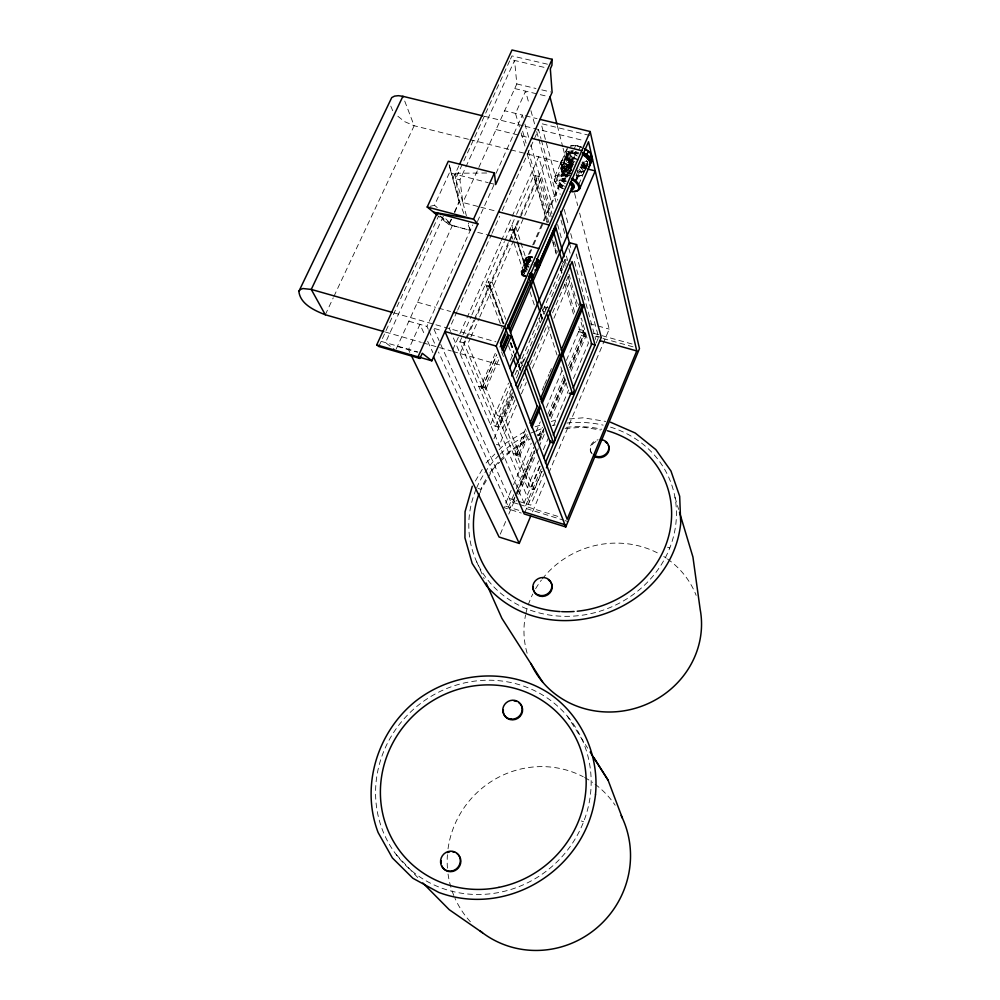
<?xml version="1.0" encoding="UTF-8"?>
<svg xmlns="http://www.w3.org/2000/svg" width="1000" height="1000" viewBox="0 0 1000 1000"><rect width="100%" height="100%" fill="white"/><g stroke="black" fill="none" stroke-linecap="round" stroke-linejoin="round"><path stroke-width="0.75" stroke-dasharray="5 3.75" d="M480.125 492.65L480.95 489.725L487.25 479.062M572.525 166.988A7.525 3.675 24.8 0 1 568.6 160.837L572.05 150.488A8.525 4.213 24.8 0 0 574.987 155.425M523.763 275.038A6.65 2.812 24.4 0 1 521.25 271L525.037 261.637M532.525 511.788L545.2 481.575M548.825 472.95L609.225 329.1L579.625 213.05M541.812 471.4L534.1 489.712L527.375 487.65L538.663 460.913M543.413 449.663L548.175 438.413M553.6 425.562L568.663 389.888M573.45 378.562L588.413 343.125L581.388 318.175M524.062 503.05L539.763 465.838M540.237 466.15L530.725 488.688L501.075 416.587L511.375 392.775M541.225 468.925L525.462 506.325L451.225 332.912M524.763 512.625L542.212 471.175M596.175 343.013L598.6 337.262L575.988 253.162M518.188 501.225L530.763 505.125L544.025 473.6M508.512 507.1L513.825 494.588M516.25 488.85L533.888 447.287M534.487 445.85L536.312 441.55M538.75 435.812L542.4 427.212M547.875 414.312L564.288 375.613M568.538 365.575L583.425 330.513M514.4 497.925L509.538 509.387L438.5 351.987M516.825 492.2L534.425 450.675M538.675 440.65L543.525 429.2M548.987 416.312L564.775 379.075M569.625 367.625L584.2 333.25L580.025 318.538M514.987 497L513.775 499.85L515.225 503.137L516.438 500.262M515.588 495.562L534.35 451.3M539.188 439.888L544.038 428.462M549.475 415.613L565.212 378.488M570.05 367.062L584.575 332.8L580.188 331.575M500.288 534.163L506.35 519.837M508.775 514.113L514.837 499.787M517.275 494.062L534.862 452.537M539.712 441.075L543.962 431.05M550.025 416.737L566.413 378.075M570.05 369.475L586.438 330.812M518.862 494.525L535.875 454.35M536.475 452.912L538.3 448.612M538.913 447.175L544.987 432.825M551.062 418.475L566.25 382.612M571.1 371.125L585.688 336.7L584.575 332.8M525.625 428.925L515.2 453.35L516.013 455.325L519.575 456.4L518.763 454.425L527.263 434.487M519.575 456.4L528.125 436.312M511.138 490.438L503.837 507.6L521.263 513.05M513.562 484.725L531.188 443.25M536.05 431.8L540.3 421.8M546.388 407.488L562.788 368.875M566.438 360.3L578.587 331.7L577.8 328.95L586.312 331.312M542.188 390.138L544.025 385.825M544.637 384.387L548.938 374.325M549.55 372.887L551.388 368.587M578.375 305.363L579.6 302.488M516.013 455.325L526.413 430.95M516.675 454.513L526.375 431.775M516.475 405.275L499.3 445.2L496.425 444.325M521.388 393.862L526.287 382.45M532.425 368.2L550.212 326.838M553.9 318.288L571.075 278.363M511.5 389.438L495.588 426.262L459.862 341.775L462.4 336.087M516.4 378.1L539.913 323.713M540.525 322.275L544.825 312.35M545.438 310.925L548.5 303.837M551.562 296.737L561.987 272.625L560.7 268.175M512.638 392.7L497.875 426.887L530.763 505.125M493.975 438.762L512.4 396.05M512.638 396.15L499.175 427.337L463.8 342.9L465.062 340.062M534.1 489.712L504.738 417.675L513.812 396.65M515 400.037L502.775 428.413L490.513 424.688L508.525 383.125M519.9 388.688L524.175 378.75M530.35 364.438L547.038 325.7M552.55 312.887L569.075 274.525M511.35 383.312L497.425 415.513L504.738 417.675M514.987 374.913L564.875 259.613L570.65 261.15M548.425 307.938L544.738 306.925L542.938 311.1L545.388 311.775M521.75 363.85L523.587 359.6L527.3 360.662M583.538 173.038L585.35 168.875M578.763 184.462L587.575 164.237A11.375 5.575 24.8 0 1 580.125 167M587.263 166.15L585.5 170.175A11.787 5.75 24.8 0 0 582.112 162.625M510.375 360.288L513.95 352.062M498.7 359.825L485.675 389.663L481.863 388.537L480.887 386.225L496.45 350.662M481.863 388.537L496.763 354.475M482.475 387.475L496.562 355.275M576.138 175.2L577.913 171.137M485.675 389.663L484.712 387.35L497.775 357.45M575.363 180.55L578.3 173.812A4.112 1.988 24.7 0 1 576.112 175.275M575.275 181.287L578.225 174.55M581.013 165.162A13.8 6.8 24.8 0 0 582.475 165.425L583.888 162.2L587.438 161.425A12.988 6.425 24.8 0 1 584.75 161.438M576.663 179.013L579.012 173.612A4.125 2 24.7 0 0 578.562 170.375M576.388 180.987L579.913 172.9M567.1 156.888L568.525 153.663L567.188 148.338L565.75 151.575L567.1 156.888A13.8 6.8 24.8 0 0 569.95 159.85L573.8 162.463A13 6.388 24.8 0 1 568.438 150.238M561.237 175.338L564.788 167.262M559.012 181.275L559.6 179.925M562.1 174.613L565.662 166.525L568.088 170.863L564.538 178.925A4.125 1.975 24.8 0 1 561.45 176.537A4.125 1.975 24.8 0 1 562.1 174.613L564.538 178.925M530.087 261.137A7.025 3.013 24.4 0 0 524.75 262.1A7.025 3.013 24.4 0 0 528.837 266.913L526.138 264.962A7.862 3.375 24.4 0 1 525.575 264.438L524.412 260.825L525.887 257.462A7.862 3.388 24.5 0 1 526.188 257.15L531.912 256.95A7.025 3.025 24.5 0 0 526.812 257.425A7.025 3.025 24.5 0 0 528.638 261.4M567.925 176.35C561.675 176.887 561.388 172.963 564.812 168.8L568.2 167.45L571.413 168.75M524.412 260.825A7.862 3.375 24.4 0 1 524.7 260.512L526.188 257.15M562.85 173.663L566.413 165.562M562.8 174.4L566.35 166.312A4.125 2 24.8 0 1 567.9 164.8A4.125 2 24.8 0 1 571.825 165.925L568.263 174.037L562.8 174.4A4.138 1.988 24.8 0 1 564.338 172.9A4.138 1.988 24.8 0 1 568.263 174.037M574.2 148.85L575.625 145.588A13.8 6.812 24.8 0 1 580.175 146.713L581.337 147.125A12.988 6.425 24.8 0 0 570.212 146.213M529.55 261.85A6.612 2.85 24.5 0 1 527.062 257.787L532.062 246.412M532.688 244.988L542.688 222.225M543.312 220.8L560.2 182.4A6.525 3.1 24.7 0 1 565.15 181.55M568.525 153.663A13.8 6.812 24.8 0 0 571.375 156.625L569.95 159.85L571.862 161.275M566.438 181.762A4.037 1.938 24.8 0 1 562.65 178.325L566.2 170.263L571.875 174.05M531.1 261.312A5.75 2.487 24.5 0 1 528.138 257.488L533.125 246.163M533.737 244.737L543.7 222.075M544.325 220.662L562.362 179.575A5.675 2.712 24.7 0 1 566.763 178.637M525.575 264.438L527.05 261.087L525.887 257.462M570.675 162.562L574.788 153.188M522.962 271.363L526.325 263.7M527.05 261.087A7.862 3.388 24.5 0 0 527.612 261.613L526.138 264.962L529.025 267.013M526.462 264.4L528.913 258.837M524.125 270.938L526.138 266.363M526.638 264.9L527.075 263.9M527.337 263.363L529.837 257.65M569.1 168.212L575.875 152.775M529.7 260.188L531.175 256.825A7.862 3.388 24.5 0 1 532.038 257.05L530.562 260.425A7.862 3.375 24.4 0 0 529.7 260.188L524.7 260.512M568.587 172.213L569.175 170.875M578.75 149.975L580.175 146.713L582.375 147.562M569.188 174.112L572.75 165.987M554.738 176.737L565.125 153.175M570.513 169.075A11.787 5.75 24.8 0 1 564.425 159.7L566.763 154.362A11.775 5.775 24.8 0 1 578.812 153.9M557.2 177.025L566.688 155.488M562.975 164.425L564.8 160.263M573.375 163.575A10.975 5.387 24.8 0 1 567.362 154.963L568.237 152.975M465.7 338.638L473.913 320.125M474.55 318.7L508.325 242.613M508.95 241.213L520.188 215.875M520.825 214.462L537.775 176.262L549.9 218.775M516.575 239.788L513.7 230.95L515.688 226.488L511.712 225.438L516.512 240.25M460.05 353.512L509.25 242.625M509.888 241.2L546.475 158.75M503.75 323.6L490.438 287.337L492.45 282.787L488.462 281.7L486.438 286.238L502.05 328.325M527.375 487.65L467.75 344.038L470.275 338.338M470.913 336.912L479.113 318.387M479.75 316.962L513.475 240.85M514.1 239.45L541.663 177.25L533.9 175.287L516.3 214.862M452.75 349.812L500.775 241.962M501.413 240.538L511.525 217.838M512.15 216.412L538.688 156.812L553.812 210.938M463.025 334.663L471.25 316.175M471.887 314.75L504.425 241.575M505.05 240.175L515.675 216.275M457.025 311.55L449.387 328.625L450.613 331.488M457.663 310.138L491.4 234.75M492.038 233.325L499.675 216.262M502.212 210.575L538.5 129.5L540.962 138.525M428.225 329.212L426.938 326.375L472.75 224.925M496.025 173.375L522.35 115.062L504.625 110.763M477.45 221.525L494.062 184.7M451.2 219.088L448.725 224.525L470.288 230.387L468.338 223.05M454.3 212.288L459.25 201.412L455.05 174.175L458.938 165.7M454.825 212.375L459.25 201.412L449.113 164.275M396.2 349.012L452.35 225.625L444.312 217.275M477.837 206.412L462.875 202.512L459.95 179.85L514.575 60.45L516.825 83.95L462.875 202.512L466.388 215.712M378.775 346.5L438.338 216.513M509.663 60.875L455.65 178.75L462.875 202.512L459.25 201.412L464.212 214.45M443.312 216.238L385.5 342.612L394.5 349.438M430.112 206.325L434.475 205.275L450.525 170.4L448.925 163.875M325.3 314.75L333.25 297.825M333.913 296.413L414.15 125.738L402.9 96.312M582.2 167.113L586.263 159.75M451.637 219.387L448.725 224.525L438.288 216.038M455.05 174.175L452.863 178L459.95 179.85M488.038 477.725L493.562 468.4L499.7 462.287M475.35 481.037L482.238 469.412M486.075 462.962L494.812 454.075M523.513 270.575L521.562 274.312A5.263 2.225 24.4 0 0 521.663 274.625L524.412 275.363M499.113 449.75L505.55 443.275L526.575 430.363M500.75 461.225L511.238 450.65L530.513 438.812M535.087 426.812L540.962 424.888M551.263 421.512L555.662 420.062M537.388 435.825L544.587 433.462M585.275 166.75L582.962 167.175M529.412 258.113L531.2 257.625M578.962 176.062L581.275 175.475M570.675 145.938L575.625 145.588M569.25 174.925L565.125 175.05L561.987 172.2M587.413 165.138L582.475 165.425M569.462 418.938L583.263 417.8L605.75 421.425M565.025 428.612L583.013 427.15L600.588 430.012M566.35 166.312L571.825 165.925M486.763 173L451.562 173.275L488.137 182.65M528.85 256.588L531.175 256.825M547.5 64.2L511.938 55.912L510.312 59.45L544.375 67.412M516.825 83.95L535.938 88.488M541.812 89.887L550.638 91.988M514.725 88.562L547.15 96.3M525.3 115.787L537.062 118.637M589.625 135.4L541.138 123.588L560.188 194.4M484.387 116.263L523.638 125.862M525.138 126.237L584.012 140.638M577.112 145.85L578.638 146.225M496.062 129.562L528.562 137.575M468.475 139.288L414.15 125.738L404.5 121.587L395.9 114.675M469.988 139.662L509.225 149.462M510.737 149.838L572.612 165.275M580.163 167.15L586.2 168.663M489.637 183.038L494.15 184.188M480.763 207.175L497.088 211.438M510.012 229L517.812 231.05M513.7 230.95L509.725 229.9L524.712 275.625M477.725 232.362L486.65 234.725M525.675 275.425L521.562 274.312L523.488 276.962M521.9 274.975L528.15 276.875M522 275.287L528.25 277.188M485.163 284.887L493.013 287.038M486.438 286.238L490.438 287.337M589.462 323.65L609.225 329.1M593.525 333.312L632.987 344.263M601.287 337.438L594.7 335.613L573.775 258.888M578.587 331.7L584.2 333.25M595.725 336.45L598.6 337.262M602.975 338.475L633.625 346.987M585.688 336.7L581.312 335.475L578.038 324.1M417.5 302.213L435.562 307.275M438.562 308.125L450.55 311.488M393.825 312.85L495.925 341.825M408.85 321.225L426.938 326.375M434.45 328.512L441.95 330.637M459.862 341.775L467.75 344.038M385.288 332.013L421.287 342.362M422.788 342.8L451.287 350.988M452.788 351.425L500.775 365.225M381.125 341.35L417.85 351.987M397.375 346.438L417.337 352.225M480.887 386.225L484.712 387.35M478.713 386.375L486.238 388.575M515.2 453.35L518.763 454.425M513.175 453.45L520.188 455.575M478.025 488.4L480.863 489.288A100.162 91.412 -20.8 0 1 486.463 478.288M667.525 547.238L669.788 547.938M509.312 498.462L516.712 500.763M518.15 504.038L510.775 501.75L439.688 342.025M519.612 504.5L559.7 516.962M526.45 508.612L563.55 520.163M565.037 520.625L568 521.55M505.65 506.213L520.262 510.763M527.612 261.613L529.338 262.162M581.275 820.962L583.625 821.812M571.375 156.625L575.55 158.475M570.788 167.087C567.325 164.438 562.238 167.7 561.912 171.688L562.288 173.175M562.65 178.325L566.075 180.6M440.2 216.05L452.35 225.625M434.475 205.275L437.262 207.562M440.075 216.137L448.725 224.525L470.288 230.387L467.525 223.15M396.325 854.75L418.6 878.487M567.388 716.175A110.125 104.763 -41.5 0 1 499.875 892.3A110.125 104.763 -41.5 0 1 382.863 753.6A110.125 104.763 -41.5 0 1 567.388 716.175L587.688 748.188M571.75 169.1A5.537 4.65 -18.3 0 1 563.15 172.362A5.537 4.65 -18.3 0 1 563.713 164.5A5.537 4.65 -18.3 0 1 571.888 167.125L570.425 162.525A5.275 4.425 -18.3 0 0 562.05 160.438A5.275 4.425 -18.3 0 0 563.375 168L564.55 169.9M576.7 169.288L579.012 173.612M392.725 110.725L390.012 104.325M566.487 157.825L567.2 159.175M554.45 180.475L554.888 181.312M521.213 272.175L521.812 273.4M409.837 352.463L408.488 349.663L419.938 324.375L425.112 335.688M427.7 341.337L432.887 352.65M428.862 330.637L435.938 346.3M433.988 329.225L439.05 340.6M476.488 561.388L484.212 578.725M501.6 351.912L503.713 357.438M508.512 345.737L512.275 355.9M517.663 370.412L518.737 373.312M510.675 342.45L513.875 351.163M518.663 364.212L520.262 368.562M489.087 285.963L503.113 324.075M510.087 343.013L513.812 353.162M518.612 366.188L521.287 373.438M488.462 281.7L503.963 323.95M510.925 342.887L513.6 350.175M518.95 364.738L520.55 369.113M492.45 282.787L505.688 319.2M521.025 361.425L522.612 365.788M530.025 291.85L534.375 305.125M538.725 318.412L540.175 322.837M516.987 241.725L526.112 269.862M540.525 314.275L541.962 318.712M513.913 230.025L517.188 240.15M517.663 241.588L527.025 270.525M541.237 314.45L543.612 321.8M518.488 245.688L526.125 269.288M540.462 313.525L542.375 319.425M515.688 226.488L520.425 241.287M520.9 242.763L528.975 267.925M542.263 309.363L543.875 314.025M547.638 325.763L557.038 355.087M560.8 366.812L568.787 391.737M544.738 306.925L545.675 309.862M590.262 449.975L590.575 450.962M674.95 497.188L678.625 509.438M533.9 175.287L548.288 225.138M552.562 239.963L556.425 253.325M519.388 126.875L515.487 113.4L525.562 91.15L529.275 104.65M521.112 132.863L525.013 146.337M527.175 153.812L547.075 222.675M552.7 242.138L556.163 254.112M560.487 269.075L561.788 273.562M564.812 284.037L573.9 315.475M522.625 131.175L526.062 143.138M528.2 150.625L548.825 222.4M554.412 241.85L557.425 252.312M561.287 265.775L562.575 270.262M566.013 282.225L575.037 313.625M562.575 263.188L563.837 267.638M522.35 115.062L523.2 118.062M524.9 124.05L528.713 137.513M530.837 144.987L551.188 216.8M563.913 261.688L565.188 266.175M568.15 276.65L577.062 308.062M541.663 177.25L551.987 213.875M564.875 259.613L566.15 264.137M569 274.25L577.25 303.5M557.587 224.475L562.212 241.012M566.413 256.05L567.675 260.562M530.925 110.65L535.05 125.65M536.7 131.65L538.35 137.65M538.763 139.15L556.075 202.15M561.025 220.15L565.138 235.15M568.85 248.65L570.087 253.15M541.362 140.037L557.775 200.212M569.362 242.688L571.475 250.425M595.05 336.912L595.763 339.5M450.525 170.4L459.312 202.55M564.237 209.475L568.688 226.038M570.712 233.575L572.75 241.112M561.85 172.262L560.413 165.662M561.2 164.338L563.625 173.6M557.325 125.625L562.712 146.725M563.088 148.238L569.625 173.863M574.625 193.45L577.7 205.512M569.225 162.862A4.125 3.45 -18.3 0 1 563.088 166.388A4.125 3.45 -18.3 0 1 563.175 160.312A4.125 3.45 -18.3 0 1 569.225 162.862L571.237 170.812M595.087 784.225A93.225 90.35 -47.5 0 1 615.175 805.263M470.375 921.762A93.225 90.35 -47.5 0 1 454.988 898.263M453.825 895.55A93.225 90.35 -47.5 0 1 448.05 874.05M447.425 868.175A93.225 90.35 -47.5 0 1 447.413 854.712M448.038 848.8A93.225 90.35 -47.5 0 1 583.225 776.75M584.6 777.487A93.225 90.35 -47.5 0 1 592.562 782.412M569.963 173.713A4.037 1.95 24.8 0 1 566.2 170.263M568.088 170.863A4.125 2 24.9 0 1 565 168.463A4.125 2 24.9 0 1 565.662 166.525M565.75 151.575A13.8 6.8 24.8 0 1 567.4 149.688M578.6 159.913A12.988 6.425 24.8 0 1 567.95 148.8M583.888 162.2A13.8 6.812 24.8 0 1 582.425 161.938M587.888 164.875A13 6.388 24.8 0 1 583 165.438M584.212 171.35A11.787 5.75 24.8 0 1 576.6 171.575M564.425 159.7A11.787 5.75 24.8 0 1 576.438 159.3M582.062 163.012A11.188 5.463 24.8 0 1 578.025 171.562M570.962 169A11.188 5.463 24.8 0 1 564.938 159.987A11.188 5.463 24.8 0 1 576.512 159.637M580.237 167.2A11.2 5.438 24.8 0 1 576.225 175.7M570.112 173.65A11.2 5.438 24.8 0 1 562.888 164.638A11.2 5.438 24.8 0 1 573.638 163.425M579.062 168.925A9.725 4.713 24.8 0 1 576.663 176.2M568.475 173.425A9.725 4.713 24.8 0 1 563.675 166.5A9.725 4.713 24.8 0 1 571.225 164.838M570.5 171.45A4.175 2.025 24.8 0 1 570.288 167.8M577.263 156.05A4.162 2.062 24.8 0 1 577.075 152.363M576.25 155.787A4.938 2.438 24.8 0 1 574.975 152.675A4.938 2.438 24.8 0 1 578.688 152.088M572.137 165.138A4.938 2.413 24.8 0 1 570.862 162.05A4.938 2.413 24.8 0 1 574.562 161.488M581 163.938A7.525 3.675 24.8 0 1 577.55 168.762M568.6 160.837A7.525 3.675 24.8 0 1 576.775 160.938M587.688 162.862A10.962 5.4 24.8 0 1 581.188 164.088M575.2 162.087A10.962 5.4 24.8 0 1 568.025 154.6A10.962 5.4 24.8 0 1 573.75 150.85M587.288 161.625A10.975 5.387 24.8 0 1 583.038 166.262M567.362 154.963A10.975 5.387 24.8 0 1 577.825 153.95M586.55 165.987A11.775 5.775 24.8 0 1 581.912 166.725M572.863 163.738A11.775 5.775 24.8 0 1 566.788 154.338M564.538 186.35A11.413 5.45 24.7 0 1 557.013 178.675A11.413 5.45 24.7 0 1 562.875 174.913M565.188 183.575A5.675 2.712 24.7 0 1 562.375 179.575M562.913 175.087A5.362 4.5 -18.3 0 1 562.463 174.163M564.812 168.8A5.362 4.5 -18.3 0 1 570.35 168.337M524.788 275.95A5.412 2.288 24.4 0 1 521.975 272.387A5.412 2.288 24.4 0 1 526.062 271.75M524.538 273.738A4.975 2.112 24.4 0 1 523.125 270.912A4.975 2.112 24.4 0 1 526.75 270.587M527.9 266.087A4.963 2.125 24.4 0 1 526.487 263.25A4.963 2.125 24.4 0 1 530.112 262.9M528.875 266.388A4.25 1.825 24.4 0 1 527.05 263.7A4.25 1.825 24.4 0 1 530.237 263.275M531.375 260.7A4.25 1.837 24.5 0 1 529.562 258A4.25 1.837 24.5 0 1 532.737 257.55M528.138 257.488A5.75 2.487 24.5 0 1 532.5 256.775M573.925 164.925A11.375 5.575 24.8 0 1 566.6 155.712A11.375 5.575 24.8 0 1 577.55 154.425M586.225 160.325A11.375 5.575 24.8 0 1 587.362 162.387M586.875 166.213A12.188 5.987 24.8 0 1 582.075 166.975M572.7 163.888A12.188 5.987 24.8 0 1 566.413 154.15A12.188 5.987 24.8 0 1 578.862 153.7M586.788 167.638A13.812 6.775 24.8 0 1 580.925 167.738M572.925 164.925A13.812 6.775 24.8 0 1 564.825 153.675A13.812 6.775 24.8 0 1 578.9 152.85M563.775 188.9A13.863 6.612 24.7 0 1 554.225 177.787A13.863 6.612 24.7 0 1 567.337 176.112M562.625 188.7A13.05 6.225 24.7 0 1 554.775 178.512A13.05 6.225 24.7 0 1 567.013 177.213M562.788 186.075A8.162 3.887 24.7 0 1 559.612 179.913A8.162 3.887 24.7 0 1 568.15 180.212M562.2 187.425A8.162 3.887 24.7 0 1 558.65 181.838A8.162 3.887 24.7 0 1 564.913 180.637M562.537 186.663A6.525 3.1 24.7 0 1 560.2 182.387M527.062 257.787A6.612 2.85 24.5 0 1 531.987 257.162M526.25 266.938A6.95 2.975 24.4 0 1 524.438 263.025A6.95 2.975 24.4 0 1 529.487 262.575M521.25 271A6.65 2.812 24.4 0 1 526.163 270.425M526 271.562A5.787 2.45 24.4 0 0 521.638 272.238A5.787 2.45 24.4 0 0 524.637 276.05A5.438 2.3 24.4 0 1 521.888 272.575A5.438 2.3 24.4 0 1 525.975 271.938M569.788 175.15A4.088 3.438 -18.3 0 1 564.113 174.6A4.088 3.438 -18.3 0 1 565.575 169.6A4.088 3.438 -18.3 0 1 571.138 170.562M567.175 174.713A5.375 4.513 -18.3 0 1 562.263 168.475A5.537 4.638 -18.3 0 1 571.55 167.213M571.425 167.3A5.375 4.513 -18.3 0 0 562.263 168.475A5.537 4.638 -18.3 0 0 567.188 174.85M570.425 162.525A5.275 4.425 -18.3 0 1 563.375 168M523.525 276.725A3.837 1.613 24.4 0 1 522.675 275.675M522.575 275.363A3.837 1.613 24.4 0 1 523.875 274.3M528.625 266.95A4.275 1.825 24.4 0 1 526.788 264.237A4.275 1.825 24.4 0 1 529.987 263.812M526.85 266.8A4.275 1.825 24.4 0 1 529.55 264.812M527.225 267.638A4.938 2.112 24.4 0 1 526.213 264.475A4.938 2.112 24.4 0 1 531.475 265.25M526.625 269.025A4.938 2.112 24.4 0 1 525.225 266.2A4.938 2.112 24.4 0 1 528.825 265.863M527.638 269.312A4.138 1.762 24.4 0 1 525.862 266.7A4.138 1.762 24.4 0 1 528.962 266.275M524.35 272.762A4.138 1.75 24.4 0 1 525.262 270.625M524.663 273.575A4.875 2.062 24.4 0 1 523.275 270.812A4.875 2.062 24.4 0 1 526.825 270.487M530.788 259.925A3.725 1.613 24.5 0 1 530.175 258A3.725 1.613 24.5 0 1 532.825 257.825M530.337 261.038A4.55 1.963 24.5 0 1 529.062 258.425A4.55 1.963 24.5 0 1 532.388 258.087M527.9 266.588A4.55 1.95 24.4 0 1 526.613 263.988A4.55 1.95 24.4 0 1 529.938 263.663M527.125 653.213A89.4 83.8 -19.6 0 1 525.575 614.938M525.875 613.5A89.4 83.8 -19.6 0 1 527.788 606.35M528.25 604.938A89.4 83.8 -19.6 0 1 532.762 594.025M535.612 588.763A89.4 83.8 -19.6 0 1 541.438 580.05M542.35 578.875A89.4 83.8 -19.6 0 1 658.65 553.55M663.775 556.525A89.4 83.8 -19.6 0 1 666.237 558.138M667.45 558.975A89.4 83.8 -19.6 0 1 696.15 595.388M489.8 473.025A100.162 91.412 -20.8 0 1 499.175 461.238M500.2 460.15A100.162 91.412 -20.8 0 1 528.9 438.725M537.062 434.95A100.162 91.412 -20.8 0 1 544.15 432.287M566.163 427.362A100.162 91.412 -20.8 0 1 601.737 429.263M610.525 427.113A104.938 95.763 -20.8 0 1 669.25 549.288A104.938 95.763 -20.8 0 1 534.587 611.6A104.938 95.763 -20.8 0 1 476.037 489.35M476.613 487.962A104.938 95.763 -20.8 0 1 499.05 455.238M500.175 454.15A104.938 95.763 -20.8 0 1 527.15 434.938M531.138 432.987A104.938 95.763 -20.8 0 1 535.212 431.2M536.587 430.637A104.938 95.763 -20.8 0 1 542.2 428.55M552.263 425.613A104.938 95.763 -20.8 0 1 555.15 424.95M566.862 423.05A104.938 95.763 -20.8 0 1 603.15 425.125M591.25 453.062A9.438 8.488 -18.3 0 1 596.038 441.5M592.212 453.925A9.45 8.5 -18.3 0 1 598.075 439.738M562.938 166.625A4.425 3.7 -18.3 0 0 569.525 162.838A4.425 3.7 -18.3 0 0 563.038 160.1A4.425 3.7 -18.3 0 0 562.938 166.625"/><path stroke-width="1.5" d="M482.887 115.887L402.9 96.312L398.375 95.675L394.575 96.112L391.75 97.575L298.888 291.337C300.1 304 314.713 310.663 325.3 314.75L383.787 331.575M459.575 164.288L512.013 50L552.125 59.3L551.95 65.237L550.337 68.8L552.112 92.338L431.825 360.8L418.787 357.025M472.275 486.213L465.05 511.725L464.938 537.863L472.163 563.387L486.562 585.925C546.975 655.125 671.062 613.8 680.725 523.312L679.675 496.262L670.95 470.988L655.837 449.6L635.225 433.013L610.55 422.225M636.763 350.925L567.15 519.288L500.412 343.1L588.525 141.75L636.763 350.925L600.163 340.725M565.775 526.95L496.2 346.075L444.95 331.5L524.188 513.962L565.775 526.95L639.462 348.612L590.175 131.537L540 119.35M411.188 355.25L499.075 537.025L519.237 543.438L530.712 516.1M543.8 457.713L550.925 440.812M553.325 435.125L571.388 392.287M573.188 388.013L591.725 344.062L581.925 308.837M569.263 393.212L572.65 394.188L574.275 390.325L549.35 310.875M538.587 410.163L550.163 442.013L553.562 443.025L555.225 439.1L527.812 362.113M545.375 462.95L595.05 344.988L572.087 261.537L517.438 388.237M546.438 467.863L601.287 337.438L576.587 244.587L569.362 242.688L511.625 375.962M530.9 425.938L539.4 406M541.225 401.725L582.513 304.875M531.788 427.7L540.35 407.612M542.188 403.312L583.75 305.738M530.013 423.25L537.288 406.188M540.3 399.15L559.4 354.363M561.213 350.112L580.7 304.438L569.7 264.962M515.712 385.575L576.587 244.587M509.775 367.812L595.25 170.912L587.712 169.037M504.012 352.6L511.287 335.913L508.875 335.238L502.2 350.513M589.263 164.65A13.8 6.8 24.8 0 0 590.962 162.812L589.725 157.5L591.15 154.25A13.8 6.812 24.8 0 0 588.312 151.237L584.412 148.588A12.988 6.425 24.8 0 1 589.462 152.413M579.663 188.775L589.925 165.2M590.962 162.812L592.375 159.562L591.15 154.25M496.2 346.075L590.175 131.537M500.238 346.875L505.737 334.275M508.212 328.638L528.587 282.025M536.663 268.562L538.1 268.188A7.862 3.375 24.4 0 0 538.4 267.887L537.275 264.275A7.862 3.375 24.4 0 0 536.712 263.738L538.188 260.363L536.725 259.2M537.275 264.275L538.75 260.9A7.862 3.388 24.5 0 0 538.188 260.363M501.512 348.913L507.1 336.087M509.6 330.4L536.962 267.762M539.45 262.062L554.388 227.9M539.675 261.962L572 187.975M589.725 157.5A13.8 6.8 24.8 0 0 586.888 154.5L588.312 151.237M538.1 268.188L539.562 264.825A7.862 3.388 24.5 0 0 539.862 264.525L538.75 260.9M538.4 267.887L539.862 264.525M503.038 349.888L508.625 337.1M510.487 332.837L555.763 229.137M437.125 215.1L427.2 207.025L448.288 161.275L494.412 172.938L473.525 219.163L477.912 223.95L418 356.875L419.913 358.45L422.262 353.263L431.825 360.8M552.125 59.3L495.662 184.575L494.412 172.938M419.913 358.45L378.775 346.5L376.737 344.888L437.15 213.188L477.912 223.95M402.9 96.312L311.262 289.425L325.3 314.75M298.888 291.337L300.3 289.5L302.962 288.538L311.262 289.425L392.325 312.425M528.688 276.2A3.837 1.613 24.4 0 1 529.538 277.25L531.163 276.913A5.263 2.225 24.4 0 1 531.263 277.225L529.637 277.562A3.837 1.613 24.4 0 1 528.325 278.625M538.4 264.6L539.562 264.825M531.512 138.3L581.788 150.7M498.575 211.825L549.225 225.037M427.2 207.025L473.525 219.163L433.65 212.275L437.65 214.387M488.137 235.125L538.9 248.6M528.525 276.475L531.263 277.225M580.013 304.25L584.15 305.387M591.075 343.875L595.05 344.988M453.537 312.325L504.688 326.688M376.737 344.888L418 356.875M523.2 511.688L564.913 524.7M534.975 263.188L536.712 263.738M586.888 154.5L582.65 152.625A13 6.388 24.8 0 1 589.438 163.837M482.512 932.775L449.25 909.7L422.85 883M542.65 682.062L501.9 618.35L486.112 582.962M590.125 752.013L608.05 780.1L622.425 818.175M593.913 757.725L608.05 780.1M433.562 356.925L519.237 543.438M513.35 358.8L516.038 366.05M505.35 327.95L508.55 336.65M514.938 354.062L518.138 362.762M507.8 325.025L519.975 358.512M524.375 371.087L537.013 405.825M511.287 335.913L516.912 351.375M525.975 366.362L553.562 443.025M529 278.125L539.987 312.05M531.825 276.8L541.788 307.887M547.55 315.05L572.65 394.188M679.525 512.413L692.938 557.025L700.188 609.5A89.4 83.8 -19.6 0 1 637.85 707.525A89.4 83.8 -19.6 0 1 530.925 663.475M553.675 232.013L562.15 261.7M555.288 225.6L564.062 256.725M560.812 211.35L569.675 243.837M550.025 96.988L556.938 124.125M621.163 815.512A93.225 90.35 -47.5 0 1 595.5 929A93.225 90.35 -47.5 0 1 480.175 930.962M457.025 853.475A10.188 9.7 -51.8 0 1 456.925 869.35A10.188 9.7 -51.8 0 1 441.788 865.863M441.15 863.363A10.188 9.7 -51.8 0 1 441.175 860.763M447.238 852.6A10.188 9.7 -51.8 0 1 449.738 851.812M452.312 851.712A10.188 9.7 -51.8 0 1 454.8 852.275M518.763 702.55A9.862 9.312 -32.5 0 1 521.55 714.275A9.862 9.312 -32.5 0 1 510.037 719.575A9.862 9.312 -32.5 0 1 503.288 709.675M514.113 700.938A9.862 9.312 -32.5 0 1 516.562 701.438M592.375 159.562A13.8 6.812 24.8 0 1 591.413 160.9M582.65 153.812A10.962 5.4 24.8 0 1 588.175 159.613M534.688 263.263A6.95 2.975 24.4 0 1 536.975 268.263M530.037 273.663A5.412 2.288 24.4 0 1 531.688 277.05M582.312 154.5A13.812 6.775 24.8 0 1 588.775 166.675M571.938 178.212A13.863 6.612 24.7 0 1 579.85 186.875A13.863 6.612 24.7 0 1 573.862 191.462M572.85 191.438A13.863 6.612 24.7 0 1 570.675 191.175M571.35 179.188A13.05 6.225 24.7 0 1 578.825 188.25A13.05 6.225 24.7 0 1 570.175 191.375M570.625 181.575A8.162 3.887 24.7 0 1 572.4 188.512M570.025 182.925A8.162 3.887 24.7 0 1 571.812 189.862M569.688 183.7A6.525 3.1 24.7 0 1 571 188.812M536.587 259.312A6.612 2.85 24.5 0 1 539.113 262.213M536.55 259.062A7.025 3.025 24.5 0 1 539.538 263.238M534.075 264.662A6.95 2.975 24.4 0 1 534.913 270.062M530.788 272.587A6.65 2.812 24.4 0 1 530.588 277.55M530.25 273.6A5.787 2.45 24.4 0 1 532 277.225M529.963 273.85A5.438 2.3 24.4 0 1 531.613 277.25M607.4 430.737A100.162 91.412 -20.8 0 1 670.425 528A100.162 91.412 -20.8 0 1 577.238 611.225M574.113 611.487A100.162 91.412 -20.8 0 1 561.675 611.65M560.138 611.575A100.162 91.412 -20.8 0 1 479.162 493.525M548.413 579.862A9.637 8.912 -24.4 0 1 551.213 591A9.637 8.912 -24.4 0 1 539.95 596.2A9.637 8.912 -24.4 0 1 533.263 586.85M608.362 445.15A9.438 8.488 -18.3 0 1 605.675 455.462A9.438 8.488 -18.3 0 1 594.275 456.35M605.325 441.875A9.438 8.488 -18.3 0 1 607.1 443.312M600.513 439.55A9.45 8.5 -18.3 0 1 608.25 450.737A9.45 8.5 -18.3 0 1 593.975 455.375M595.5 794.362L595.5 794.663C586.938 868.012 508.675 918.462 438.738 892.412L412.863 878.25L392.388 857.938L378.137 832.575C360.487 786.413 377.225 732.288 415.2 701.513C453.1 671.4 509.062 666.737 549.862 693.85L550.15 694.087C582.112 716.513 599.225 755.688 595.5 794.362M498.925 887.35A105.113 100 -41.5 0 0 563.538 719.287A105.113 100 -41.5 0 0 387.388 754.837A105.113 100 -41.5 0 0 498.925 887.35M511.287 719.163A9.875 9.325 -32.5 0 0 521.438 705.55A9.875 9.325 -32.5 0 0 504.725 704.375A9.875 9.325 -32.5 0 0 511.287 719.163M451.688 871.025A10.2 9.712 -51.7 0 0 458.325 854.725A10.2 9.712 -51.7 0 0 441.312 857.738A10.2 9.712 -51.7 0 0 451.688 871.025M538.812 595.163A9.65 8.925 -24.4 0 0 551.775 584.75A9.65 8.925 -24.4 0 0 536.438 579.812A9.65 8.925 -24.4 0 0 538.812 595.163"/></g></svg>
